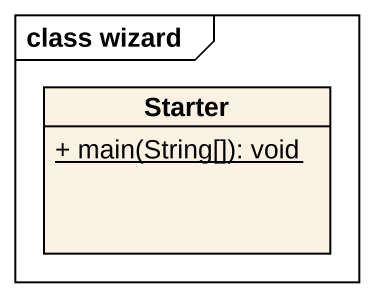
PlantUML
@startuml
mainframe class wizard
hide circle
hide empty members
skinparam classAttributeIconSize 0
class Starter {
  {static} + main(String[]): void
}
@enduml
